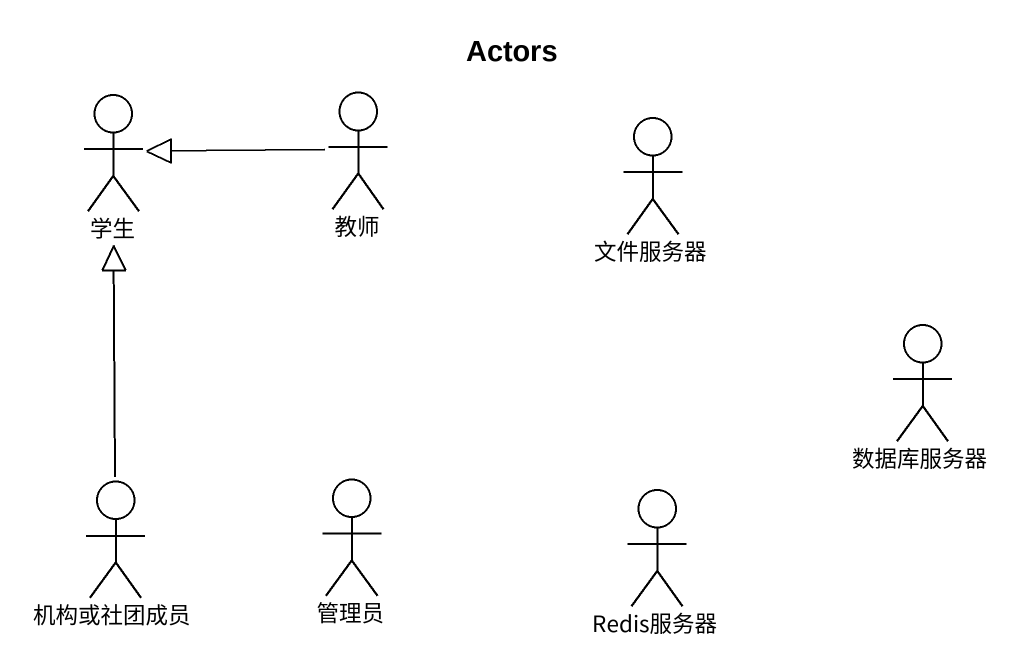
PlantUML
@startuml
title Actors
actor 学生
actor 教师
actor 文件服务器
actor 数据库服务器
actor 机构或社团成员
actor 管理员
actor Redis服务器
教师 -left-|> 学生
机构或社团成员 -up-|> 学生
@enduml
